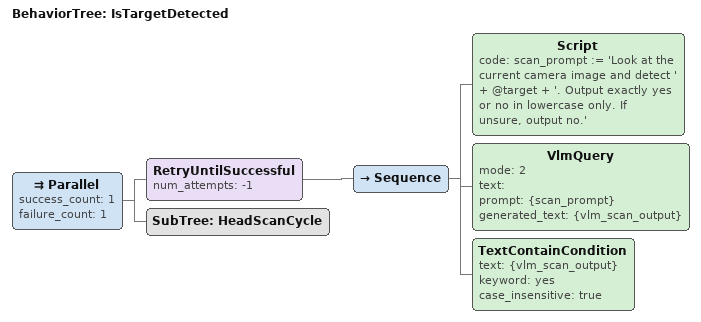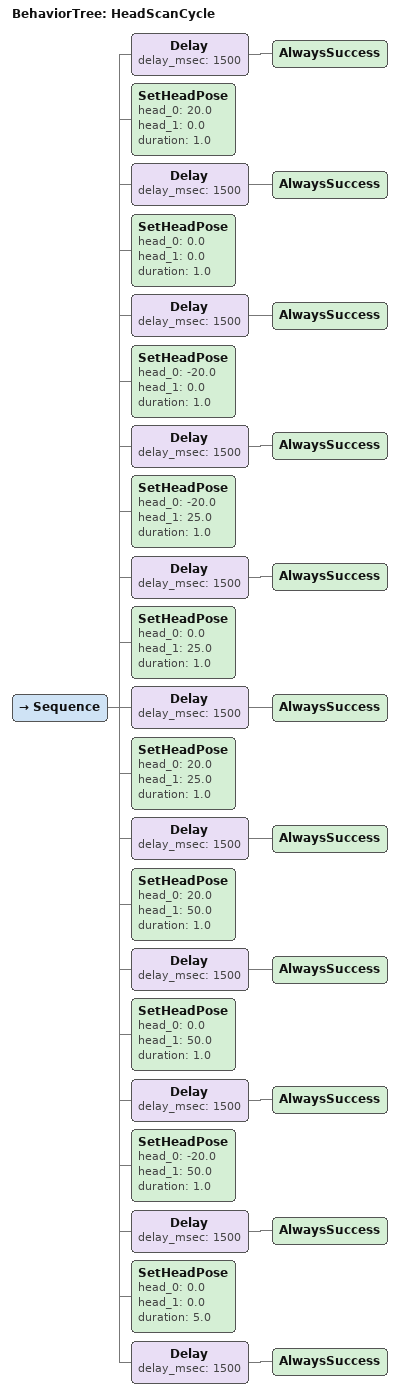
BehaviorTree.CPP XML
<?xml version="1.0" encoding="UTF-8"?>
<root BTCPP_format="4">
  <BehaviorTree ID="IsTargetDetected">
    <Parallel success_count="1" failure_count="1">
      <RetryUntilSuccessful num_attempts="-1">
        <Sequence>
          <Script code="scan_prompt := 'Look at the current camera image and detect ' + @target + '. Output exactly yes or no in lowercase only. If unsure, output no.'"/>
          <VlmQuery mode="2" text="" prompt="{scan_prompt}" generated_text="{vlm_scan_output}"/>
          <TextContainCondition text="{vlm_scan_output}" keyword="yes" case_insensitive="true"/>
        </Sequence>
      </RetryUntilSuccessful>

      <SubTree ID="HeadScanCycle"/>
    </Parallel>
  </BehaviorTree>

  <BehaviorTree ID="HeadScanCycle">
    <Sequence>
      <Delay delay_msec="1500">
        <AlwaysSuccess/>
      </Delay>
      <SetHeadPose head_0="20.0" head_1="0.0" duration="1.0"/>
      <Delay delay_msec="1500">
        <AlwaysSuccess/>
      </Delay>
      <SetHeadPose head_0="0.0" head_1="0.0" duration="1.0"/>
      <Delay delay_msec="1500">
        <AlwaysSuccess/>
      </Delay>
      <SetHeadPose head_0="-20.0" head_1="0.0" duration="1.0"/>
      <Delay delay_msec="1500">
        <AlwaysSuccess/>
      </Delay>
      <SetHeadPose head_0="-20.0" head_1="25.0" duration="1.0"/>
      <Delay delay_msec="1500">
        <AlwaysSuccess/>
      </Delay>
      <SetHeadPose head_0="0.0" head_1="25.0" duration="1.0"/>
      <Delay delay_msec="1500">
        <AlwaysSuccess/>
      </Delay>
      <SetHeadPose head_0="20.0" head_1="25.0" duration="1.0"/>
      <Delay delay_msec="1500">
        <AlwaysSuccess/>
      </Delay>
      <SetHeadPose head_0="20.0" head_1="50.0" duration="1.0"/>
      <Delay delay_msec="1500">
        <AlwaysSuccess/>
      </Delay>
      <SetHeadPose head_0="0.0" head_1="50.0" duration="1.0"/>
      <Delay delay_msec="1500">
        <AlwaysSuccess/>
      </Delay>
      <SetHeadPose head_0="-20.0" head_1="50.0" duration="1.0"/>
      <Delay delay_msec="1500">
        <AlwaysSuccess/>
      </Delay>
      <SetHeadPose head_0="0.0" head_1="0.0" duration="5.0"/>
      <Delay delay_msec="1500">
        <AlwaysSuccess/>
      </Delay>
    </Sequence>
  </BehaviorTree>
</root>
